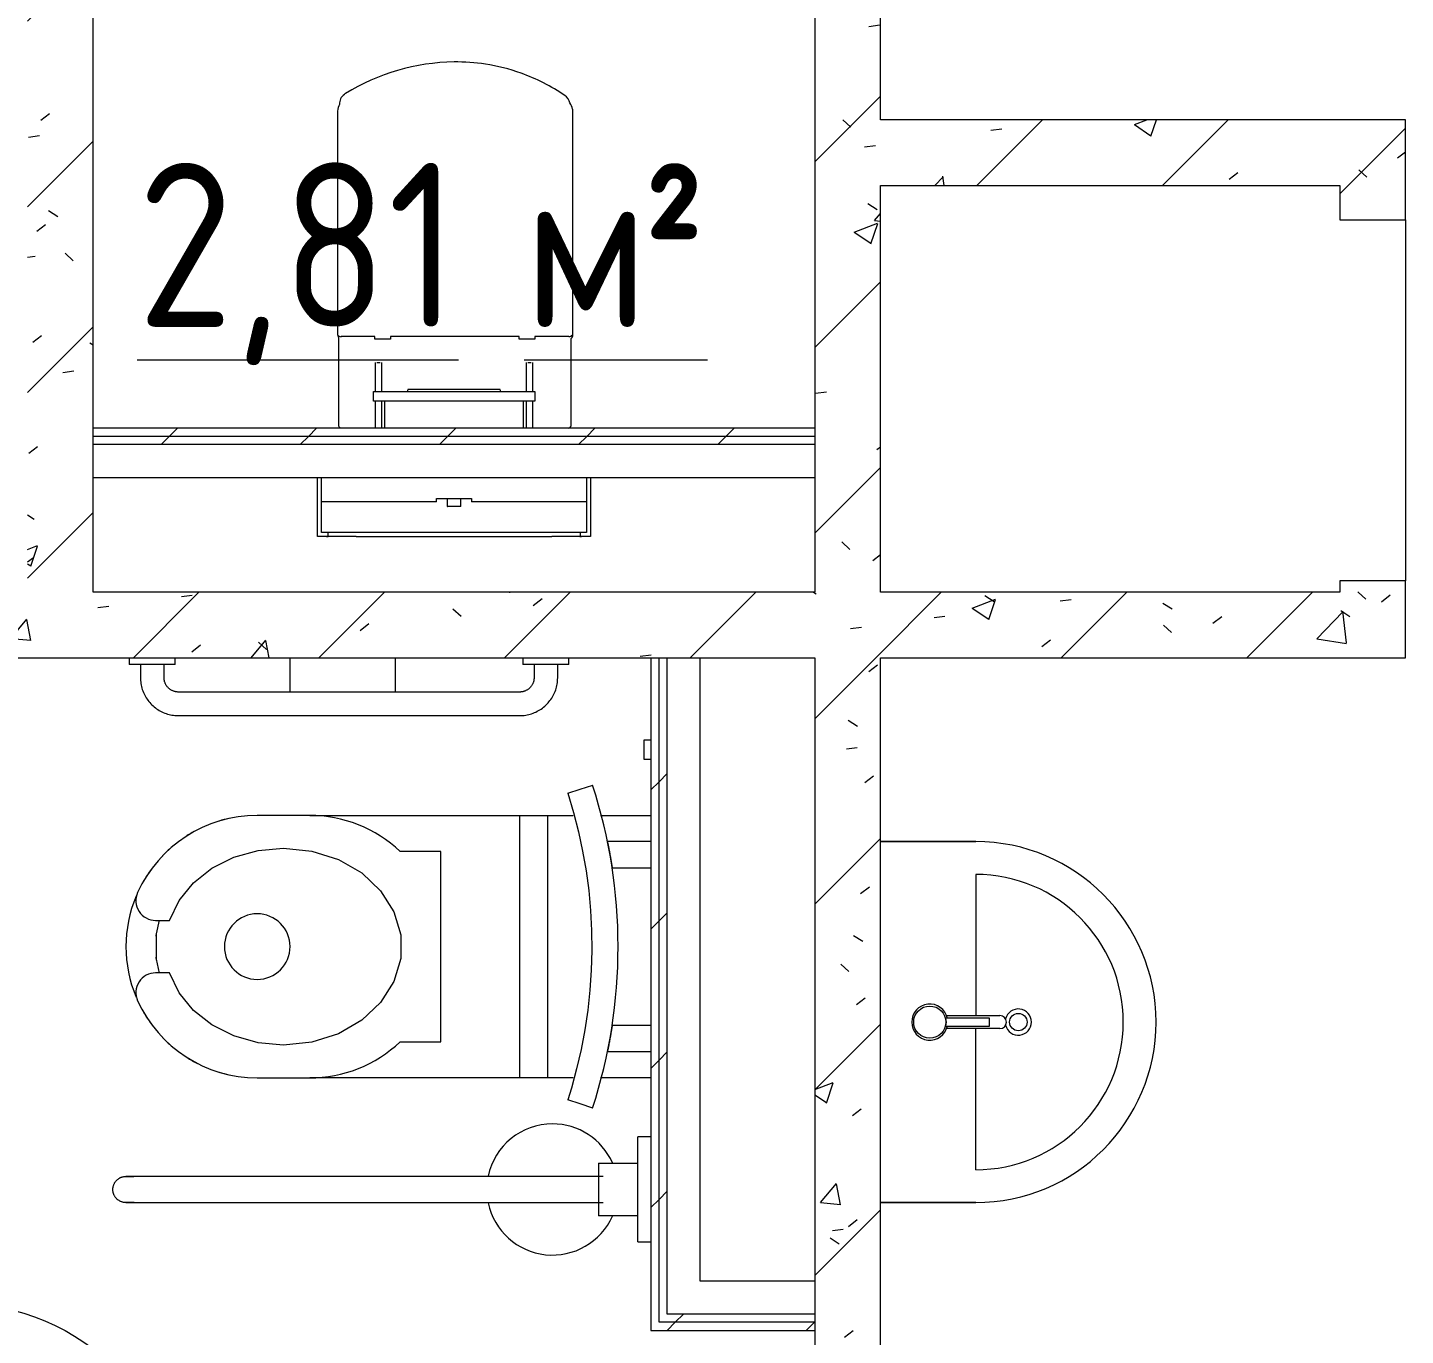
# Model space of a CAD drawing. Header units: millimetres. Extents: x -515342 to 330399, y -224905 to 507333.
# Drawn here: x -283637 to -281537, y 378107 to 380100 of the extents above; entities that cross this region are included whole.
import ezdxf

# ---------------------------------------------------------------- set-up
doc = ezdxf.new("R2010")
doc.units = ezdxf.units.MM
for name, color, linetype, lineweight in [('Марки помещений', 7, 'Continuous', 0), ('Обобщенные модели', 7, 'Continuous', 0), ('Оборудование', 7, 'Continuous', 0), ('Перекрытие', 7, 'Continuous', 0), ('Сантехника', 7, 'Continuous', 0), ('Стены внутренние', 7, 'Continuous', 0), ('Стены отделка', 7, 'Continuous', 0), ('Стены перегородки', 7, 'Continuous', 0), ('Стены штриховка', 7, 'Continuous', 0)]:
    doc.layers.add(name, color=color, linetype=linetype, lineweight=lineweight)
doc.styles.add('GOST Common_1', font='', dxfattribs={"width": 0.9, "height": 250})
doc.styles.add('GOST Common_2', font='', dxfattribs={"width": 0.9, "height": 250})
doc.styles.get('GOST Common_1').set_extended_font_data('GOST Common')
doc.styles.get('GOST Common_2').set_extended_font_data('GOST Common')
pattern_1 = [(45, (-374461.89, 375834.49), (-141.42136, 141.42136), [])]
pattern_2 = [(50, (-374461.9, 375834.5), (364.3679, -31.8783), [38.1, -419.1]), (355, (-374461.9, 375834.5), (-70.4859, 382.1133), [30.48, -335.28]), (100.451, (-374431.53, 375831.83), (293.885, 350.2334), [32.38, -356.18]), (46.184, (-374461.9, 375936.1), (542.1585, -84.0858), [57.15, -628.65]), (96.636, (-374416.7, 375929.1), (474.805, 494.8554), [48.57, -534.27]), (351.184, (-374461.9, 375936.1), (474.8102, 494.85), [45.72, -502.92]), (21, (-374411.1, 375910.7), (303.2285, -204.5305), [38.1, -419.1]), (326, (-374411.1, 375910.7), (123.6039, 368.376), [30.48, -335.28]), (71.451, (-374385.82, 375893.64), (426.8341, 163.8427), [32.38, -356.18]), (37.5, (-374461.89, 375834.49), (6.17665, 169.11015), [16.764, -314.452, 16.764, -323.596, -336.55]), (37.5, (-374461.89, 375834.49), (6.17665, 169.11015), [-671.576, 16.764, -319.786]), (7.5, (-374461.89, 375834.49), (133.63888, 200.3615), [16.764, -177.292, 16.764, -306.832, -128.27]), (7.5, (-374461.89, 375834.49), (133.63888, 200.3615), [-517.652, 16.764, -111.506]), (327.5, (-374575.17, 375834.49), (271.18182, -11.45836), [16.764, -110.236, 16.764, -379.476, -525.78]), (327.5, (-374575.17, 375834.49), (271.18182, -11.45836), [-523.24, 16.764, -509.016]), (317.5, (-374625.97, 375834.5), (296.2585, 50.85285), [16.764, -148.336, 16.764, -246.38, -373.38]), (317.5, (-374625.97, 375834.5), (296.2585, 50.85285), [-428.244, 16.764, -356.616])]
pattern_3 = [(45, (-374461.89, 375834.49), (-106.06602, 106.06602), [])]

# ---------------------------------------------------------------- blocks, each defined once
blk = doc.blocks.new('Опорный поручень - Откидной поручень для унитаза-8747127-О_АР_П_4__10_050_План 4 этажа')
at = {"layer": 'Оборудование'}
for p, q in [((9875, 2574.9), (9855, 2574.9)), ((9875, 2574.9), (9875, 2414.9)), ((9875, 2534.9), (9895, 2534.9)), ((9895, 2534.9), (9935, 2534.9)), ((9935, 2454.9), (9935, 2534.9)), ((10530, 2514.9), (9927.7, 2514.9)), ((9927.7, 2474.9), (10530, 2474.9)), ((9895, 2454.9), (9875, 2454.9)), ((9935, 2454.9), (9895, 2454.9)), ((9855, 2414.9), (9875, 2414.9))]:
    blk.add_line(p, q, dxfattribs=at)
at = {"layer": 'Оборудование', "flags": 128}
for points in [[(10655, 2514.9), (10654.9, 2514.9), (10654.6, 2514.9), (10654.1, 2514.9), (10653.4, 2514.9), (10652.5, 2514.9), (10651.4, 2514.9), (10650.1, 2514.9), (10648.7, 2514.9), (10647, 2514.9), (10645.1, 2514.9), (10643.1, 2514.9), (10640.9, 2514.9), (10638.5, 2514.9), (10635.9, 2514.9), (10633.2, 2514.9), (10630.3, 2514.9), (10627.2, 2514.9), (10624, 2514.9), (10620.6, 2514.9), (10617.1, 2514.9), (10613.4, 2514.9), (10609.6, 2514.9), (10605.7, 2514.9), (10601.7, 2514.9), (10597.5, 2514.9), (10593.3, 2514.9), (10588.9, 2514.9), (10584.5, 2514.9), (10579.9, 2514.9), (10575.3, 2514.9), (10570.6, 2514.9), (10565.8, 2514.9), (10561, 2514.9), (10556.2, 2514.9), (10551.2, 2514.9), (10546.3, 2514.9), (10541.3, 2514.9), (10536.3, 2514.9), (10531.3, 2514.9), (10530, 2514.9)], [(10642.5, 2514.9), (10644.6, 2514.9), (10646.5, 2514.9), (10648.2, 2514.9), (10649.8, 2514.9), (10651.1, 2514.9), (10652.2, 2514.9), (10653.2, 2514.9), (10653.9, 2514.9), (10654.5, 2514.9), (10654.8, 2514.9), (10655, 2514.9), (10655, 2514.9)], [(10655, 2514.9), (10655.8, 2514.9), (10656.6, 2514.9), (10657.4, 2514.8), (10658.2, 2514.7), (10659, 2514.5), (10659.8, 2514.4), (10660.5, 2514.2), (10661.3, 2513.9), (10662, 2513.7), (10662.8, 2513.4), (10663.5, 2513), (10664.2, 2512.7), (10664.9, 2512.3), (10665.6, 2511.9), (10666.3, 2511.4), (10666.9, 2511), (10667.6, 2510.5), (10668.2, 2510), (10668.8, 2509.4), (10669.3, 2508.9), (10669.9, 2508.3), (10670.4, 2507.7), (10670.9, 2507.1), (10671.4, 2506.4), (10671.8, 2505.7), (10672.2, 2505.1), (10672.6, 2504.4), (10673, 2503.7), (10673.3, 2502.9), (10673.6, 2502.2), (10673.9, 2501.4), (10674.2, 2500.7), (10674.4, 2499.9), (10674.6, 2499.1), (10674.7, 2498.3), (10674.8, 2497.5), (10674.9, 2496.8), (10675, 2496), (10675, 2495.2), (10675, 2494.9)], [(10675, 2494.9), (10675, 2494.1), (10674.9, 2493.3), (10674.9, 2492.5), (10674.7, 2491.8), (10674.6, 2491), (10674.4, 2490.2), (10674.2, 2489.4), (10674, 2488.6), (10673.7, 2487.9), (10673.4, 2487.2), (10673.1, 2486.4), (10672.7, 2485.7), (10672.4, 2485), (10671.9, 2484.3), (10671.5, 2483.6), (10671, 2483), (10670.6, 2482.4), (10670, 2481.8), (10669.5, 2481.2), (10668.9, 2480.6), (10668.3, 2480), (10667.7, 2479.5), (10667.1, 2479), (10666.5, 2478.6), (10665.8, 2478.1), (10665.1, 2477.7), (10664.4, 2477.3), (10663.7, 2476.9), (10663, 2476.6), (10662.2, 2476.3), (10661.5, 2476), (10660.7, 2475.8), (10660, 2475.6), (10659.2, 2475.4), (10658.4, 2475.2), (10657.6, 2475.1), (10656.8, 2475), (10656, 2475), (10655.2, 2474.9), (10655, 2474.9)], [(10530, 2474.9), (10535, 2474.9), (10540, 2474.9), (10545, 2474.9), (10549.9, 2474.9), (10554.8, 2474.9), (10559.7, 2474.9), (10564.5, 2474.9), (10569.3, 2474.9), (10574, 2474.9), (10578.7, 2474.9), (10583.2, 2474.9), (10587.7, 2474.9), (10592.1, 2474.9), (10596.4, 2474.9), (10600.6, 2474.9), (10604.6, 2474.9), (10608.6, 2474.9), (10612.4, 2474.9), (10616.1, 2474.9), (10619.7, 2474.9), (10623.1, 2474.9), (10626.3, 2474.9), (10629.5, 2474.9), (10632.4, 2474.9), (10635.2, 2474.9), (10637.8, 2474.9), (10640.2, 2474.9), (10642.5, 2474.9), (10644.6, 2474.9), (10646.5, 2474.9), (10648.2, 2474.9), (10649.8, 2474.9), (10651.1, 2474.9), (10652.2, 2474.9), (10653.2, 2474.9), (10653.9, 2474.9), (10654.5, 2474.9), (10654.8, 2474.9), (10655, 2474.9), (10655, 2474.9)], [(10655, 2474.9), (10654.9, 2474.9), (10654.6, 2474.9), (10654.1, 2474.9), (10653.4, 2474.9), (10652.5, 2474.9), (10651.4, 2474.9), (10650.1, 2474.9), (10648.7, 2474.9), (10647, 2474.9), (10645.1, 2474.9), (10643.1, 2474.9)]]:
    blk.add_lwpolyline(points, dxfattribs=at)
blk = doc.blocks.new('Унитаз - Общественные _МГН_ - Объем смыва более 6_1 л-8747126-О_АР_П_4__10_050_План 4 этажа')
at = {"layer": 'Сантехника'}
for p, q in [((88.7, 246), (107.8, 239.8)), ((107.8, 239.8), (126.8, 233.7)), ((0, 200), (77, 200)), ((118.2, 200), (157.6, 200)), ((157.6, 200), (200, 200)), ((157.6, -200), (157.6, 200)), ((200, -200), (200, 200)), ((200, 200), (520, 200)), ((600, 200), (520, 200)), ((66.2, 160), (0, 160)), ((382.3, 145), (320, 145)), ((320, 145), (320, -145)), ((0, 120), (59.1, 120)), ((733.5, 40), (754.9, 40)), ((753.4, 20.7), (754, 16.1)), ((754, -16.1), (753.4, -20.7)), ((754.9, -40), (733.5, -40)), ((59.1, -120), (0, -120)), ((320, -145), (382.3, -145)), ((0, -160), (66.2, -160)), ((77, -200), (0, -200)), ((157.6, -200), (118.2, -200)), ((200, -200), (157.6, -200)), ((520, -200), (200, -200)), ((520, -200), (600, -200)), ((107.8, -239.8), (88.7, -246)), ((126.8, -233.7), (107.8, -239.8))]:
    blk.add_line(p, q, dxfattribs=at)
at = {"layer": 'Сантехника', "flags": 128}
for points in [[(126.8, -233.7), (118, -204.5), (110.4, -175.1), (104, -145.4), (98.8, -115.5), (94.8, -85.3), (92, -55.1), (90.4, -24.7), (90, 5.7), (90.9, 36.1), (92.9, 66.4), (96.2, 96.6), (100.6, 126.7), (106.3, 156.6), (113.2, 186.2), (121.2, 215.5), (126.8, 233.7)], [(560, -150), (516.9, -145.6), (476.3, -132.8), (440.6, -112.3), (411.9, -85.2), (391.7, -53.2), (381.3, -18.1), (381.3, 18.1), (391.7, 53.2), (411.9, 85.2), (440.6, 112.3), (476.3, 132.8), (516.9, 145.6), (560, 150)], [(560, 150), (598.7, 146.5), (635.6, 136.1), (669, 119.4), (697.2, 97.1), (719.1, 70.2), (733.5, 40)], [(748.7, 40.3), (753.6, 19.3), (753.6, -19.3), (748.7, -40.3)], [(733.5, -40), (719.1, -70.2), (697.2, -97.1), (669, -119.4), (635.6, -136.1), (598.7, -146.5), (560, -150)]]:
    blk.add_lwpolyline(points, dxfattribs=at)
at = {"layer": 'Сантехника'}
for centre, radius, start, end in [((850, 0), 800, 162.0951, 197.9049), ((520, 0), 200, 90, 133.5312), ((600, 0), 200, 24.3266, 90), ((600, 0), 200, 72.0106, 76.5027), ((600, 0), 200, 57.6191, 63.0038), ((600, 0), 200, 43.7417, 49.503), ((600, 0), 200, 30.0357, 36.0001), ((754.9, 70), 30, 270, 24.3266), ((600, 0), 200, 337.4028, 22.5972), ((600, 0), 50, 90, 270), ((600, 0), 50, 270, 90), ((754.9, -70), 30, 335.6734, 90), ((600, 0), 200, 270, 335.6734), ((600, 0), 200, 323.9999, 329.9643), ((520, 0), 200, 226.4688, 270), ((600, 0), 200, 310.497, 316.2583), ((600, 0), 200, 296.9962, 302.3809), ((600, 0), 200, 283.4973, 287.9894)]:
    blk.add_arc(centre, radius, start, end, dxfattribs=at)
for points, knots in [([(59.1, 120), (59.1, 120), (59.2, 120.8), (59.7, 124.4), (60.6, 129.9), (61.7, 136.5), (62.8, 142.4), (63.6, 146.8), (64.2, 150), (64.7, 152.9), (65.4, 156.2), (66, 159.2), (66.2, 160), (66.2, 160)], [0, 0, 0, 0, 0.111111, 0.222222, 0.333333, 0.444444, 0.555556, 0.611111, 0.666667, 0.722222, 0.777778, 0.888889, 1, 1, 1, 1]), ([(66.2, -160), (66.2, -160), (66, -159.2), (65.4, -156.2), (64.7, -152.9), (64.2, -150), (63.6, -146.8), (63, -143.5), (62.3, -140), (61.5, -135.4), (60.6, -129.9), (59.7, -124.4), (59.2, -120.8), (59.1, -120), (59.1, -120)], [0, 0, 0, 0, 0.111111, 0.222222, 0.277778, 0.333333, 0.388889, 0.444444, 0.5, 0.555556, 0.666667, 0.777778, 0.888889, 1, 1, 1, 1])]:
    blk.add_open_spline(points, degree=3, knots=knots, dxfattribs=at)
blk = doc.blocks.new('МГН_Санузел_Поручень горизонтальный - АР_Сантехнические приборы_МГН_Поручень горизонтальный-8947034-О_АР_П_4__10_050_План 4 этажа')
at = {"layer": 'Сантехника'}
for p, q in [((-1190.8, 0), (-1190.8, -10)), ((-1120.8, -10), (-1120.8, 0)), ((-590.8, 0), (-590.8, -10)), ((-520.8, -10), (-520.8, 0)), ((-1155.8, -10), (-1190.8, -10)), ((-1173.8, -10), (-1173.8, -30)), ((-1120.8, -10), (-1155.8, -10)), ((-1137.8, -30), (-1137.8, -10)), ((-555.8, -10), (-590.8, -10)), ((-573.8, -10), (-573.8, -30)), ((-520.8, -10), (-555.8, -10)), ((-537.8, -30), (-537.8, -10)), ((-595.8, -52), (-1115.8, -52)), ((-1115.8, -88), (-595.8, -88))]:
    blk.add_line(p, q, dxfattribs=at)
at = {"layer": 'Сантехника', "flags": 128}
for points in [[(-1173.8, -30), (-1173.7, -32.3), (-1173.6, -34.6), (-1173.4, -36.9), (-1173.1, -39.2), (-1172.6, -41.5), (-1172.1, -43.8), (-1171.5, -46), (-1170.9, -48.2), (-1170.1, -50.4), (-1169.2, -52.6), (-1168.3, -54.7), (-1167.2, -56.8), (-1166.1, -58.8), (-1164.9, -60.8), (-1163.7, -62.7), (-1162.3, -64.6), (-1160.9, -66.5), (-1159.4, -68.2), (-1157.8, -70), (-1156.2, -71.6), (-1154.5, -73.2), (-1152.8, -74.7), (-1150.9, -76.1), (-1149.1, -77.5), (-1147.1, -78.8), (-1145.2, -80), (-1143.1, -81.2), (-1141.1, -82.2), (-1139, -83.2), (-1136.8, -84.1), (-1134.6, -84.9), (-1132.4, -85.6), (-1130.2, -86.2), (-1127.9, -86.7), (-1125.7, -87.2), (-1123.4, -87.5), (-1121.1, -87.8), (-1118.7, -87.9), (-1116.4, -88), (-1115.8, -88)], [(-1115.8, -52), (-1116.7, -52), (-1117.6, -51.9), (-1118.4, -51.8), (-1119.3, -51.7), (-1120.2, -51.6), (-1121, -51.4), (-1121.9, -51.1), (-1122.7, -50.9), (-1123.5, -50.6), (-1124.4, -50.3), (-1125.2, -49.9), (-1126, -49.5), (-1126.7, -49.1), (-1127.5, -48.6), (-1128.2, -48.2), (-1128.9, -47.6), (-1129.6, -47.1), (-1130.3, -46.5), (-1131, -45.9), (-1131.6, -45.3), (-1132.2, -44.7), (-1132.8, -44), (-1133.3, -43.3), (-1133.8, -42.6), (-1134.3, -41.9), (-1134.8, -41.1), (-1135.2, -40.4), (-1135.6, -39.6), (-1136, -38.8), (-1136.3, -38), (-1136.6, -37.1), (-1136.9, -36.3), (-1137.1, -35.5), (-1137.3, -34.6), (-1137.5, -33.7), (-1137.6, -32.9), (-1137.7, -32), (-1137.8, -31.1), (-1137.8, -30.2), (-1137.8, -30)], [(-573.8, -30), (-573.8, -30.9), (-573.9, -31.8), (-574, -32.6), (-574.1, -33.5), (-574.2, -34.4), (-574.4, -35.2), (-574.7, -36.1), (-574.9, -36.9), (-575.2, -37.8), (-575.5, -38.6), (-575.9, -39.4), (-576.3, -40.2), (-576.7, -40.9), (-577.2, -41.7), (-577.6, -42.4), (-578.1, -43.1), (-578.7, -43.8), (-579.3, -44.5), (-579.8, -45.2), (-580.5, -45.8), (-581.1, -46.4), (-581.8, -47), (-582.5, -47.5), (-583.2, -48), (-583.9, -48.5), (-584.7, -49), (-585.4, -49.4), (-586.2, -49.8), (-587, -50.2), (-587.8, -50.5), (-588.7, -50.8), (-589.5, -51.1), (-590.3, -51.3), (-591.2, -51.5), (-592.1, -51.7), (-592.9, -51.8), (-593.8, -51.9), (-594.7, -52), (-595.6, -52), (-595.8, -52)], [(-595.8, -88), (-593.5, -88), (-591.2, -87.8), (-588.9, -87.6), (-586.6, -87.3), (-584.3, -86.8), (-582, -86.3), (-579.8, -85.7), (-577.6, -85.1), (-575.4, -84.3), (-573.2, -83.4), (-571.1, -82.5), (-569, -81.4), (-567, -80.3), (-565, -79.1), (-563, -77.9), (-561.2, -76.5), (-559.3, -75.1), (-557.6, -73.6), (-555.8, -72), (-554.2, -70.4), (-552.6, -68.7), (-551.1, -67), (-549.7, -65.1), (-548.3, -63.3), (-547, -61.3), (-545.8, -59.4), (-544.6, -57.3), (-543.6, -55.3), (-542.6, -53.2), (-541.7, -51), (-540.9, -48.8), (-540.2, -46.6), (-539.6, -44.4), (-539.1, -42.1), (-538.6, -39.9), (-538.3, -37.6), (-538, -35.3), (-537.9, -32.9), (-537.8, -30.6), (-537.8, -30)]]:
    blk.add_lwpolyline(points, dxfattribs=at)
blk = doc.blocks.new('2D_Раковина - АР_Сантехнические приборы_Раковина 550х420-9451820-О_АР_П_4__10_050_План 4 этажа')
at = {"layer": 'Сантехника'}
for p, q in [((-119.1, 150.6), (-119.1, 231.9)), ((-99.1, 231.9), (-99.1, 150.6)), ((-115.1, 216), (-115.1, 149.6)), ((-103.1, 216), (-115.1, 216)), ((-103.1, 149.6), (-103.1, 216)), ((-384.1, 195), (-384.1, 50)), ((-384.1, 50), (-384.1, 195)), ((-334.1, 195), (-119.1, 195)), ((115.9, 195), (-99.1, 195)), ((165.9, 50), (165.9, 195)), ((165.9, 195), (165.9, 50))]:
    blk.add_line(p, q, dxfattribs=at)
for centre, radius in [((-109.1, 260), 13.3), ((-109.1, 125), 24.5)]:
    blk.add_circle(centre, radius, dxfattribs=at)
for centre, radius, start, end in [((-109.1, 195), 275, 360, 180), ((-109.1, 195), 275, 360, 180), ((-109.1, 195), 225, 0, 180), ((-109.1, 260), 20, 284.1438, 255.8562), ((-109.1, 231.9), 10, 0, 180), ((-109.1, 125), 27.5, 102.6043, 77.3977), ((-109.1, 125), 25.3, 76.2933, 103.7089)]:
    blk.add_arc(centre, radius, start, end, dxfattribs=at)
blk = doc.blocks.new('2D_МГН_Санузел_Аксессуары - АР_Сантехнические приборы_Автоматический диспансер для туалетной бумаги-V111-О_АР_П_4__10_050_План 4 этажа')
at = {"layer": 'Сантехника'}
for p, q in [((-189.1, 50), (-189.1, 102.2)), ((-29.1, 102), (-29.1, 50))]:
    blk.add_line(p, q, dxfattribs=at)
blk = doc.blocks.new('2D_МГН_Санузел_Аксессуары - АР_Сантехнические приборы_Комплект 1-10688745-О_АР_П_4__10_050_План 4 этажа')
at = {"layer": 'Сантехника'}
for p, q in [((-124.1, 37.5), (-124.1, 47.5)), ((-124.1, 47.5), (-94.1, 47.5)), ((-94.1, 47.5), (-94.1, 37.5))]:
    blk.add_line(p, q, dxfattribs=at)
blk = doc.blocks.new('2D_МГН_Санузел_Аксессуары - АР_Сантехнические приборы_Корзина для мусора-V112-О_АР_П_4__10_050_План 4 этажа')
at = {"layer": 'Сантехника'}
for start, end in [(101.8567, 246.0059), (360, 78.3868), (293.8936, 360)]:
    blk.add_arc((-109.1, 187.5), 100, start, end, dxfattribs=at)
blk = doc.blocks.new('ВК_01_Инсталляция с унитазом Geberit - 400_74_Geberit_Duofix_H112_Sigma_12_cm_ready_for_support_handles-V113-О_АР_П_4__10_050_План 4 этажа')
at = {"layer": 'Обобщенные модели'}
for p, q in [((-178.4, -3.7), (-178.4, -136.8)), ((176, -138), (176, -3.9)), ((-180.8, -139.6), (-180.8, -486.2)), ((-178.2, -140.3), (-180.8, -142.9)), ((-175.1, -139.6), (-123.3, -139.6)), ((-123.3, -135.7), (-99.2, -135.7)), ((-123.3, -139.6), (-123.3, -135.7)), ((-99.2, -135.7), (-99.2, -139.7)), ((-99.2, -139.7), (96.6, -139.7)), ((96.6, -139.7), (96.7, -135.7)), ((96.7, -135.7), (120.7, -135.7)), ((120.7, -135.7), (120.7, -139.6)), ((120.7, -139.6), (172.1, -139.6)), ((177.5, -483.4), (177.5, -144.5))]:
    blk.add_line(p, q, dxfattribs=at)
for centre, radius, start, end in [((-173.9, -4.6), 4.61, 99.7293, 169.6637), ((171.3, -4.7), 4.78, 9.3401, 67.5533), ((-174.9, -142.1), 6.37, 123.7636, 156.6535), ((-175.3, -145.6), 6.04, 88.6989, 119.3011), ((172.1, -147.1), 7.56, 47.4267, 90), ((162.6, -144.5), 14.9, 360, 25.6266), ((-153.9, -480.3), 27.5, 192.3562, 214.291), ((-158.2, -491.4), 18.9, 193.5902, 235.7095), ((157.8, -494.9), 16.7, 304.273, 5.1522), ((159.4, -483.4), 18.1, 326.2581, 360), ((-2.4, -262.9), 295.5, 235.7095, 250.2905), ((-4.8, -234.1), 324.1, 270.8546, 301.6815), ((-1.6, -260.9), 299.9, 303.8485, 304.273), ((-2.4, -262.9), 295.5, 250.2905, 261.1454), ((-4.2, -274.7), 283.5, 261.1454, 270.8546)]:
    blk.add_arc(centre, radius, start, end, dxfattribs=at)
at = {"layer": 'Сантехника', "lineweight": 18}
for p, q in [((-208, 165), (-197.5, 165)), ((-208, 75), (-208, 165)), ((-201.8, 112), (-201.8, 159)), ((-201.8, 159), (201.8, 159)), ((-197.5, 165), (-192.5, 165)), ((-191.9, 165), (-194.2, 165)), ((-192.5, 165), (-192.5, 159)), ((-192.5, 165), (-189.2, 165)), ((-189.2, 165), (-149.2, 165)), ((149.2, 165), (-149.2, 165)), ((149.2, 165), (189.2, 165)), ((189.2, 165), (192.5, 165)), ((194.2, 165), (191.9, 165)), ((192.5, 159), (192.5, 165)), ((192.5, 165), (197.5, 165)), ((197.5, 165), (208, 165)), ((201.8, 159), (201.8, 112)), ((208, 165), (208, 75)), ((-201.8, 75), (-201.8, 112)), ((-201.8, 112), (-26.5, 112)), ((-26.5, 107), (-26.5, 112)), ((26.5, 107), (-26.5, 107)), ((-10.5, 119.5), (-10.5, 107)), ((-10.5, 119.5), (10.5, 119.5)), ((-10.1, 119.5), (-10.5, 119.5)), ((10.5, 119.5), (10.1, 119.5)), ((10.5, 107), (10.5, 119.5)), ((26.5, 112), (201.8, 112)), ((26.5, 112), (26.5, 107)), ((201.8, 112), (201.8, 75)), ((-120, 0), (-120, -41)), ((-110, -41), (-110, 0)), ((-106, 0), (-106, -41)), ((106, -41), (106, 0)), ((110, 0), (110, -41)), ((120, -41), (120, 0)), ((-123, -41), (123, -41)), ((-123, -56), (-123, -41)), ((123, -41), (123, -56)), ((123, -56), (-123, -56)), ((-120, -56), (-120, -100)), ((-110, -100), (-110, -56)), ((-70.3, -58.7), (-70.3, -56)), ((-70.3, -59), (70.2, -59)), ((70.2, -56), (70.2, -58.7)), ((110, -56), (110, -100)), ((120, -100), (120, -56)), ((-112.5, -100), (-117.5, -100)), ((117.5, -100), (112.5, -100))]:
    blk.add_line(p, q, dxfattribs=at)
blk = doc.blocks.new('ASVP_Марка_Помещение_ДваЗначения - Номер Площадь-685795-О_АР_П_4__10_050_План 4 этажа')
at = {"layer": 'Марки помещений'}
blk.add_circle((0, 0), 3.5, dxfattribs=at)

msp = doc.modelspace()

# ---------------------------------------------------------------- hatches: boundary and pattern name
at = {"layer": 'Стены внутренние'}
h = msp.add_hatch(dxfattribs=at)
h.set_pattern_fill('FP_3', color=256, style=0, pattern_type=2)
h.set_pattern_definition(pattern_1)
h.paths.add_polyline_path([(-283636.8897, 379239.4886), (-283536.8897, 379239.4886), (-283536.8897, 380439.4886), (-283636.8897, 380439.4886), (-283636.8897, 380213.6848)])
h.paths.add_polyline_path([(-283536.8897, 381239.4886), (-283536.8897, 382039.4886), (-283636.8897, 382039.4886), (-283636.8897, 381239.4886), (-283597.5794, 381239.4886)])
h = msp.add_hatch(dxfattribs=at)
h.set_pattern_fill('FP_4', color=256, style=0, pattern_type=2)
h.set_pattern_definition(pattern_2)
h.paths.add_polyline_path([(-283636.8897, 379239.4886), (-283536.8897, 379239.4886), (-283536.8897, 380439.4886), (-283636.8897, 380439.4886), (-283636.8897, 380213.6848)])
h.paths.add_polyline_path([(-283536.8897, 381239.4886), (-283536.8897, 382039.4886), (-283636.8897, 382039.4886), (-283636.8897, 381239.4886), (-283597.5794, 381239.4886)])
h = msp.add_hatch(dxfattribs=at)
h.set_pattern_fill('FP_3', color=256, style=0, pattern_type=2)
h.set_pattern_definition(pattern_1)
h.paths.add_polyline_path([(-282336.8897, 376034.4886), (-282336.8897, 379139.4886), (-282436.8897, 379139.4886), (-282436.8897, 376034.4886)])
h.paths.add_polyline_path([(-282336.8897, 379239.4886), (-282336.8897, 382039.4886), (-282436.8897, 382039.4886), (-282436.8897, 379239.4886)])
h = msp.add_hatch(dxfattribs=at)
h.set_pattern_fill('FP_4', color=256, style=0, pattern_type=2)
h.set_pattern_definition(pattern_2)
h.paths.add_polyline_path([(-282336.8897, 376034.4886), (-282336.8897, 379139.4886), (-282436.8897, 379139.4886), (-282436.8897, 376034.4886)])
h.paths.add_polyline_path([(-282336.8897, 379239.4886), (-282336.8897, 382039.4886), (-282436.8897, 382039.4886), (-282436.8897, 379239.4886)])
h = msp.add_hatch(dxfattribs=at)
h.set_pattern_fill('FP_3', color=256, style=0, pattern_type=2)
h.set_pattern_definition(pattern_1)
h.paths.add_polyline_path([(-281636.8897, 379859.4886), (-281636.8897, 379959.4886), (-282336.8897, 379959.4886), (-282336.8897, 379859.4886)])
h = msp.add_hatch(dxfattribs=at)
h.set_pattern_fill('FP_4', color=256, style=0, pattern_type=2)
h.set_pattern_definition(pattern_2)
h.paths.add_polyline_path([(-281636.8897, 379859.4886), (-281636.8897, 379959.4886), (-282336.8897, 379959.4886), (-282336.8897, 379859.4886)])
h = msp.add_hatch(dxfattribs=at)
h.set_pattern_fill('FP_3', color=256, style=0, pattern_type=2)
h.set_pattern_definition(pattern_1)
h.paths.add_polyline_path([(-281636.8897, 379239.4886), (-281536.8897, 379239.4886), (-281536.8897, 379256.9586), (-281636.8897, 379256.9586)])
h.paths.add_polyline_path([(-281536.8897, 379806.9586), (-281536.8897, 379959.4886), (-281636.8897, 379959.4886), (-281636.8897, 379806.9586), (-281553.9857, 379806.9586)])
h = msp.add_hatch(dxfattribs=at)
h.set_pattern_fill('FP_4', color=256, style=0, pattern_type=2)
h.set_pattern_definition(pattern_2)
h.paths.add_polyline_path([(-281636.8897, 379239.4886), (-281536.8897, 379239.4886), (-281536.8897, 379256.9586), (-281636.8897, 379256.9586)])
h.paths.add_polyline_path([(-281536.8897, 379806.9586), (-281536.8897, 379959.4886), (-281636.8897, 379959.4886), (-281636.8897, 379806.9586), (-281553.9857, 379806.9586)])
h = msp.add_hatch(dxfattribs=at)
h.set_pattern_fill('FP_6', color=256, style=0, pattern_type=2)
h.set_pattern_definition(pattern_3)
h.paths.add_polyline_path([(-282436.8897, 379476.9886), (-282436.8897, 379489.4886), (-283536.8897, 379489.4886), (-283536.8897, 379476.9886), (-282575.7825, 379476.9886)])
h = msp.add_hatch(dxfattribs=at)
h.set_pattern_fill('FP_6', color=256, style=0, pattern_type=2)
h.set_pattern_definition(pattern_3)
h.paths.add_polyline_path([(-282436.8897, 379464.4886), (-282436.8897, 379476.9886), (-283536.8897, 379476.9886), (-283536.8897, 379464.4886), (-282575.7825, 379464.4886)])
h = msp.add_hatch(dxfattribs=at)
h.set_pattern_fill('FP_3', color=256, style=0, pattern_type=2)
h.set_pattern_definition(pattern_1)
h.paths.add_polyline_path([(-281536.8897, 379139.4886), (-281536.8897, 379239.4886), (-283836.8897, 379239.4886), (-283836.8897, 379139.4886), (-281553.9857, 379139.4886)])
h.paths.add_polyline_path([(-285036.8897, 379139.4886), (-284936.8897, 379139.4886), (-284936.8897, 379239.4886), (-285036.8897, 379239.4886), (-285036.8897, 379141.715)])
h = msp.add_hatch(dxfattribs=at)
h.set_pattern_fill('FP_4', color=256, style=0, pattern_type=2)
h.set_pattern_definition(pattern_2)
h.paths.add_polyline_path([(-281536.8897, 379139.4886), (-281536.8897, 379239.4886), (-283836.8897, 379239.4886), (-283836.8897, 379139.4886), (-281553.9857, 379139.4886)])
h.paths.add_polyline_path([(-285036.8897, 379139.4886), (-284936.8897, 379139.4886), (-284936.8897, 379239.4886), (-285036.8897, 379239.4886), (-285036.8897, 379141.715)])
h = msp.add_hatch(dxfattribs=at)
h.set_pattern_fill('FP_6', color=256, style=0, pattern_type=2)
h.set_pattern_definition(pattern_3)
h.paths.add_polyline_path([(-282674.3897, 378114.4886), (-282674.3897, 379139.4886), (-282686.8897, 379139.4886), (-282686.8897, 378114.4886)])
h = msp.add_hatch(dxfattribs=at)
h.set_pattern_fill('FP_6', color=256, style=0, pattern_type=2)
h.set_pattern_definition(pattern_3)
h.paths.add_polyline_path([(-282661.8897, 378126.9886), (-282661.8897, 379139.4886), (-282674.3897, 379139.4886), (-282674.3897, 378126.9886)])
h = msp.add_hatch(dxfattribs=at)
h.set_pattern_fill('FP_6', color=256, style=0, pattern_type=2)
h.set_pattern_definition(pattern_3)
h.paths.add_polyline_path([(-282661.8897, 378114.4886), (-282436.8897, 378114.4886), (-282436.8897, 378126.9886), (-282674.3897, 378126.9886), (-282674.3897, 378114.4886)])
h = msp.add_hatch(dxfattribs=at)
h.set_pattern_fill('FP_6', color=256, style=0, pattern_type=2)
h.set_pattern_definition(pattern_3)
h.paths.add_polyline_path([(-282436.8897, 378126.9886), (-282436.8897, 378139.4886), (-282661.8897, 378139.4886), (-282661.8897, 378126.9886), (-282575.7825, 378126.9886)])

# ---------------------------------------------------------------- linework, layer by layer
at = {"layer": 'Перекрытие'}
msp.add_line((-281536.8897, 379806.9586), (-281536.8897, 379256.9586), dxfattribs=at)
at = {"layer": 'Стены отделка'}
for p, q in [((-282436.8897, 379489.4886), (-283536.8897, 379489.4886)), ((-283536.8897, 379414.4886), (-282436.8897, 379414.4886)), ((-282686.8897, 379139.4886), (-282686.8897, 378114.4886)), ((-282611.8897, 378189.4886), (-282611.8897, 379139.4886)), ((-282436.8897, 378189.4886), (-282611.8897, 378189.4886)), ((-282686.8897, 378114.4886), (-282436.8897, 378114.4886))]:
    msp.add_line(p, q, dxfattribs=at)
at = {"layer": 'Стены перегородки'}
for p, q in [((-282436.8897, 382039.4886), (-282436.8897, 379239.4886)), ((-282336.8897, 379959.4886), (-282336.8897, 382039.4886)), ((-283536.8897, 379239.4886), (-283536.8897, 380439.4886)), ((-281536.8897, 379959.4886), (-282336.8897, 379959.4886)), ((-281536.8897, 379806.9586), (-281536.8897, 379959.4886)), ((-282336.8897, 379239.4886), (-282336.8897, 379859.4886)), ((-282336.8897, 379859.4886), (-281636.8897, 379859.4886)), ((-281636.8897, 379859.4886), (-281636.8897, 379806.9586)), ((-281636.8897, 379806.9586), (-281536.8897, 379806.9586)), ((-282436.8897, 379239.4886), (-283536.8897, 379239.4886)), ((-281636.8897, 379239.4886), (-282336.8897, 379239.4886)), ((-281536.8897, 379256.9586), (-281636.8897, 379256.9586)), ((-281636.8897, 379256.9586), (-281636.8897, 379239.4886)), ((-281536.8897, 379139.4886), (-281536.8897, 379256.9586)), ((-283836.8897, 379139.4886), (-282436.8897, 379139.4886)), ((-282436.8897, 379139.4886), (-282436.8897, 376034.4886)), ((-282336.8897, 379139.4886), (-281536.8897, 379139.4886)), ((-282336.8897, 376034.4886), (-282336.8897, 379139.4886))]:
    msp.add_line(p, q, dxfattribs=at)
at = {"layer": 'Стены штриховка'}
for p, q in [((-282436.8897, 379476.9886), (-283536.8897, 379476.9886)), ((-282436.8897, 379464.4886), (-283536.8897, 379464.4886)), ((-282674.3897, 378126.9886), (-282674.3897, 379139.4886)), ((-282661.8897, 378139.4886), (-282661.8897, 379139.4886)), ((-282436.8897, 378126.9886), (-282674.3897, 378126.9886)), ((-282436.8897, 378139.4886), (-282661.8897, 378139.4886))]:
    msp.add_line(p, q, dxfattribs=at)

# ---------------------------------------------------------------- block references
at = {"layer": 'Марки помещений', "xscale": 99.99999999999993, "yscale": 99.99999999999993, "zscale": 99.99999999999993}
msp.add_blockref('ASVP_Марка_Помещение_ДваЗначения - Номер Площадь-685795-О_АР_П_4__10_050_План 4 этажа', (-283746.6222, 377806.7523), dxfattribs=at)
at = {"layer": 'Оборудование', "rotation": 180}
msp.add_blockref('Опорный поручень - Откидной поручень для унитаза-8747127-О_АР_П_4__10_050_План 4 этажа', (-272831.8897, 380824.3252), dxfattribs=at)
at = {"layer": 'Сантехника'}
for name, p, rotation in [('ВК_01_Инсталляция с унитазом Geberit - 400_74_Geberit_Duofix_H112_Sigma_12_cm_ready_for_support_handles-V113-О_АР_П_4__10_050_План 4 этажа', (-282986.8897, 379489.4886), 180), ('2D_МГН_Санузел_Аксессуары - АР_Сантехнические приборы_Автоматический диспансер для туалетной бумаги-V111-О_АР_П_4__10_050_План 4 этажа', (-283265.9643, 379189.4886), 180), ('2D_МГН_Санузел_Аксессуары - АР_Сантехнические приборы_Комплект 1-10688745-О_АР_П_4__10_050_План 4 этажа', (-282649.3897, 379108.5632), 90), ('Унитаз - Общественные _МГН_ - Объем смыва более 6_1 л-8747126-О_АР_П_4__10_050_План 4 этажа', (-282686.8897, 378699.4886), 180), ('2D_Раковина - АР_Сантехнические приборы_Раковина 550х420-9451820-О_АР_П_4__10_050_План 4 этажа', (-282386.8897, 378475.414), 269.9999999999999), ('2D_МГН_Санузел_Аксессуары - АР_Сантехнические приборы_Корзина для мусора-V112-О_АР_П_4__10_050_План 4 этажа', (-282649.3897, 378438.5632), 90)]:
    msp.add_blockref(name, p, dxfattribs=dict(at, rotation=rotation))
msp.add_blockref('МГН_Санузел_Поручень горизонтальный - АР_Сантехнические приборы_МГН_Поручень горизонтальный-8947034-О_АР_П_4__10_050_План 4 этажа', (-282291.0941, 379139.4886), dxfattribs=at)

# ---------------------------------------------------------------- texts
at = {"layer": 'Марки помещений', "char_height": 250, "attachment_point": 1}
for s, insert, width, style in [('\\L2,81 ', (-283469.6127, 379893.8711), 714.303562, 'GOST Common_1'), ('\\L\\fGOST Common|b0|i0|c238|p34|;\\W.9;\\L²', (-282701.6595, 379893.8711), 165.949312, 'GOST Common_2'), ('\\L\\fGOST Common|b0|i0|c204|p34|;\\W.9;\\Lм', (-282880.2533, 379893.8711), 216.455625, 'GOST Common_1')]:
    msp.add_mtext(s, dxfattribs=dict(at, insert=insert, width=width, style=style))

doc.saveas('drawing.dxf')
